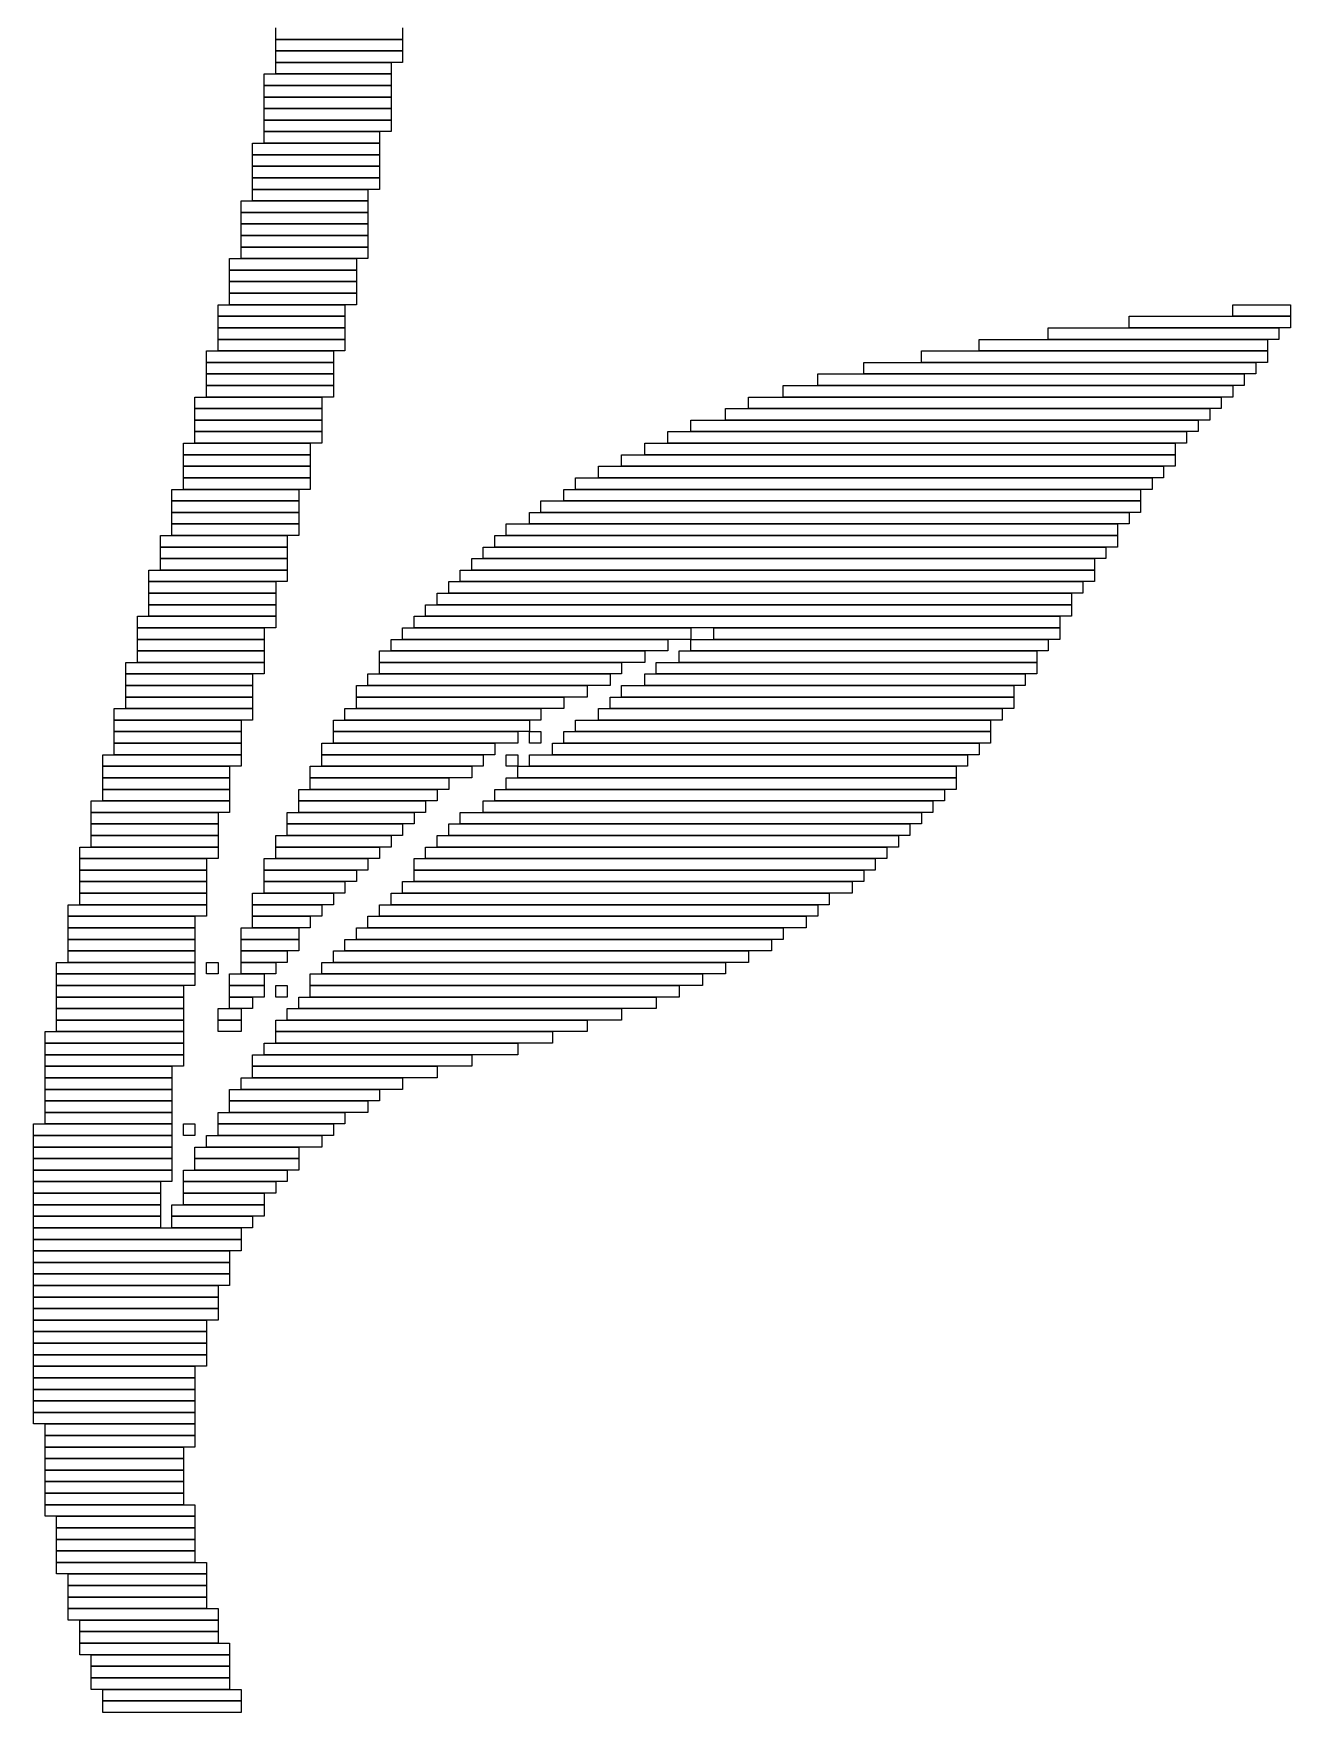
# Model space of a CAD drawing. Extents: x 369 to 655, y 312 to 713.
# Drawn here: x 496 to 605, y 312 to 457.5 of the extents above; entities that cross this region are included whole.
import ezdxf

# ---------------------------------------------------------------- set-up
doc = ezdxf.new("R2010")
doc.units = 0

msp = doc.modelspace()

# ---------------------------------------------------------------- linework, layer by layer
for p, q in [((517, 457), (517, 458)), ((528, 457), (517, 457)), ((517, 457), (528, 457)), ((517, 456), (517, 457)), ((528, 458), (528, 457)), ((528, 457), (528, 456)), ((528, 456), (517, 456)), ((517, 456), (528, 456)), ((517, 455), (517, 456)), ((528, 456), (528, 455)), ((516, 454), (527, 454)), ((516, 453), (516, 454)), ((528, 455), (517, 455)), ((517, 455), (527, 455)), ((517, 454), (517, 455)), ((527, 454), (517, 454)), ((527, 455), (527, 454)), ((527, 454), (527, 453)), ((527, 453), (516, 453)), ((516, 453), (527, 453)), ((516, 452), (516, 453)), ((527, 453), (527, 452)), ((527, 452), (516, 452)), ((516, 452), (527, 452)), ((516, 451), (516, 452)), ((527, 452), (527, 451)), ((527, 451), (516, 451)), ((516, 451), (527, 451)), ((516, 450), (516, 451)), ((527, 450), (516, 450)), ((516, 450), (527, 450)), ((516, 449), (516, 450)), ((527, 451), (527, 450)), ((527, 450), (527, 449)), ((527, 449), (516, 449)), ((516, 449), (526, 449)), ((516, 448), (516, 449)), ((526, 449), (526, 448)), ((515, 448), (526, 448)), ((515, 447), (515, 448)), ((526, 447), (515, 447)), ((515, 447), (526, 447)), ((515, 446), (515, 447)), ((526, 448), (516, 448)), ((526, 448), (526, 447)), ((526, 447), (526, 446)), ((526, 446), (515, 446)), ((515, 446), (526, 446)), ((515, 445), (515, 446)), ((526, 446), (526, 445)), ((526, 445), (515, 445)), ((515, 445), (526, 445)), ((515, 444), (515, 445)), ((526, 444), (515, 444)), ((515, 444), (525, 444)), ((515, 443), (515, 444)), ((525, 444), (525, 443)), ((526, 445), (526, 444)), ((514, 443), (525, 443)), ((514, 442), (514, 443)), ((525, 443), (515, 443)), ((525, 443), (525, 442)), ((525, 442), (514, 442)), ((514, 442), (525, 442)), ((514, 441), (514, 442)), ((525, 441), (514, 441)), ((514, 441), (525, 441)), ((514, 440), (514, 441)), ((525, 442), (525, 441)), ((525, 441), (525, 440)), ((525, 440), (514, 440)), ((514, 440), (525, 440)), ((514, 439), (514, 440)), ((525, 440), (525, 439)), ((513, 438), (524, 438)), ((513, 437), (513, 438)), ((525, 439), (514, 439)), ((514, 439), (525, 439)), ((514, 438), (514, 439)), ((525, 438), (514, 438)), ((524, 438), (524, 437)), ((525, 439), (525, 438)), ((524, 437), (513, 437)), ((513, 437), (524, 437)), ((513, 436), (513, 437)), ((524, 437), (524, 436)), ((524, 436), (513, 436)), ((513, 436), (524, 436)), ((513, 435), (513, 436)), ((524, 436), (524, 435)), ((512, 434), (523, 434)), ((512, 433), (512, 434)), ((524, 435), (513, 435)), ((513, 435), (524, 435)), ((513, 434), (513, 435)), ((524, 434), (513, 434)), ((523, 434), (523, 433)), ((524, 435), (524, 434)), ((600, 434), (605, 434)), ((600, 433), (600, 434)), ((605, 434), (605, 433)), ((523, 433), (512, 433)), ((512, 433), (523, 433)), ((512, 432), (512, 433)), ((523, 433), (523, 432)), ((591, 433), (605, 433)), ((591, 432), (591, 433)), ((605, 433), (600, 433)), ((605, 433), (605, 432)), ((523, 432), (512, 432)), ((512, 432), (523, 432)), ((512, 431), (512, 432)), ((523, 431), (512, 431)), ((512, 431), (523, 431)), ((512, 430), (512, 431)), ((523, 432), (523, 431)), ((523, 431), (523, 430)), ((578, 431), (603, 431)), ((578, 430), (578, 431)), ((584, 432), (604, 432)), ((584, 431), (584, 432)), ((604, 431), (584, 431)), ((605, 432), (591, 432)), ((603, 431), (603, 430)), ((604, 432), (604, 431)), ((511, 430), (522, 430)), ((511, 429), (511, 430)), ((523, 430), (512, 430)), ((522, 430), (522, 429)), ((573, 430), (603, 430)), ((573, 429), (573, 430)), ((603, 430), (578, 430)), ((603, 430), (603, 429)), ((522, 429), (511, 429)), ((511, 429), (522, 429)), ((511, 428), (511, 429)), ((522, 428), (511, 428)), ((511, 428), (522, 428)), ((511, 427), (511, 428)), ((522, 429), (522, 428)), ((522, 428), (522, 427)), ((564, 428), (601, 428)), ((564, 427), (564, 428)), ((568, 429), (602, 429)), ((568, 428), (568, 429)), ((602, 428), (568, 428)), ((603, 429), (573, 429)), ((601, 428), (601, 427)), ((602, 429), (602, 428)), ((522, 427), (511, 427)), ((511, 427), (522, 427)), ((511, 426), (511, 427)), ((522, 427), (522, 426)), ((561, 427), (600, 427)), ((561, 426), (561, 427)), ((601, 427), (564, 427)), ((600, 427), (600, 426)), ((510, 426), (521, 426)), ((510, 425), (510, 426)), ((521, 425), (510, 425)), ((510, 425), (521, 425)), ((510, 424), (510, 425)), ((522, 426), (511, 426)), ((521, 426), (521, 425)), ((521, 425), (521, 424)), ((556, 425), (598, 425)), ((556, 424), (556, 425)), ((558, 426), (599, 426)), ((558, 425), (558, 426)), ((599, 425), (558, 425)), ((600, 426), (561, 426)), ((598, 425), (598, 424)), ((599, 426), (599, 425)), ((521, 424), (510, 424)), ((510, 424), (521, 424)), ((510, 423), (510, 424)), ((521, 424), (521, 423)), ((553, 424), (597, 424)), ((553, 423), (553, 424)), ((598, 424), (556, 424)), ((597, 424), (597, 423)), ((509, 422), (520, 422)), ((509, 421), (509, 422)), ((521, 423), (510, 423)), ((510, 423), (521, 423)), ((510, 422), (510, 423)), ((521, 422), (510, 422)), ((520, 422), (520, 421)), ((521, 423), (521, 422)), ((549, 422), (595, 422)), ((549, 421), (549, 422)), ((551, 423), (596, 423)), ((551, 422), (551, 423)), ((596, 422), (551, 422)), ((597, 423), (553, 423)), ((595, 422), (595, 421)), ((596, 423), (596, 422)), ((520, 421), (509, 421)), ((509, 421), (520, 421)), ((509, 420), (509, 421)), ((520, 421), (520, 420)), ((547, 421), (595, 421)), ((547, 420), (547, 421)), ((595, 421), (549, 421)), ((595, 421), (595, 420)), ((520, 420), (509, 420)), ((509, 420), (520, 420)), ((509, 419), (509, 420)), ((520, 420), (520, 419)), ((545, 420), (594, 420)), ((545, 419), (545, 420)), ((595, 420), (547, 420)), ((594, 420), (594, 419)), ((508, 418), (519, 418)), ((508, 417), (508, 418)), ((520, 419), (509, 419)), ((509, 419), (520, 419)), ((509, 418), (509, 419)), ((520, 418), (509, 418)), ((519, 418), (519, 417)), ((520, 419), (520, 418)), ((542, 418), (592, 418)), ((542, 417), (542, 418)), ((543, 419), (593, 419)), ((543, 418), (543, 419)), ((593, 418), (543, 418)), ((594, 419), (545, 419)), ((592, 418), (592, 417)), ((593, 419), (593, 418)), ((519, 417), (508, 417)), ((508, 417), (519, 417)), ((508, 416), (508, 417)), ((519, 417), (519, 416)), ((540, 417), (592, 417)), ((540, 416), (540, 417)), ((592, 417), (542, 417)), ((592, 417), (592, 416)), ((519, 416), (508, 416)), ((508, 416), (519, 416)), ((508, 415), (508, 416)), ((519, 415), (508, 415)), ((508, 415), (519, 415)), ((508, 414), (508, 415)), ((519, 416), (519, 415)), ((519, 415), (519, 414)), ((537, 415), (590, 415)), ((537, 414), (537, 415)), ((539, 416), (591, 416)), ((539, 415), (539, 416)), ((591, 415), (539, 415)), ((592, 416), (540, 416)), ((590, 415), (590, 414)), ((591, 416), (591, 415)), ((507, 414), (518, 414)), ((507, 413), (507, 414)), ((519, 414), (508, 414)), ((518, 414), (518, 413)), ((536, 414), (590, 414)), ((536, 413), (536, 414)), ((590, 414), (537, 414)), ((590, 414), (590, 413)), ((518, 413), (507, 413)), ((507, 413), (518, 413)), ((507, 412), (507, 413)), ((518, 412), (507, 412)), ((507, 412), (518, 412)), ((507, 411), (507, 412)), ((518, 413), (518, 412)), ((518, 412), (518, 411)), ((534, 412), (588, 412)), ((534, 411), (534, 412)), ((535, 413), (589, 413)), ((535, 412), (535, 413)), ((589, 412), (535, 412)), ((590, 413), (536, 413)), ((588, 412), (588, 411)), ((589, 413), (589, 412)), ((506, 411), (518, 411)), ((506, 410), (506, 411)), ((518, 411), (507, 411)), ((518, 411), (518, 410)), ((533, 411), (588, 411)), ((533, 410), (533, 411)), ((588, 411), (534, 411)), ((588, 411), (588, 410)), ((518, 410), (506, 410)), ((506, 410), (517, 410)), ((506, 409), (506, 410)), ((517, 409), (506, 409)), ((506, 409), (517, 409)), ((506, 408), (506, 409)), ((517, 410), (517, 409)), ((517, 409), (517, 408)), ((531, 409), (586, 409)), ((531, 408), (531, 409)), ((532, 410), (587, 410)), ((532, 409), (532, 410)), ((587, 409), (532, 409)), ((588, 410), (533, 410)), ((586, 409), (586, 408)), ((587, 410), (587, 409)), ((517, 408), (506, 408)), ((506, 408), (517, 408)), ((506, 407), (506, 408)), ((517, 408), (517, 407)), ((530, 408), (586, 408)), ((530, 407), (530, 408)), ((586, 408), (531, 408)), ((586, 408), (586, 407)), ((505, 407), (517, 407)), ((505, 406), (505, 407)), ((517, 406), (505, 406)), ((505, 406), (516, 406)), ((505, 405), (505, 406)), ((517, 407), (506, 407)), ((516, 406), (516, 405)), ((517, 407), (517, 406)), ((528, 406), (553, 406)), ((528, 405), (528, 406)), ((529, 407), (585, 407)), ((529, 406), (529, 407)), ((585, 406), (529, 406)), ((586, 407), (530, 407)), ((553, 406), (553, 405)), ((555, 406), (585, 406)), ((555, 405), (555, 406)), ((585, 407), (585, 406)), ((585, 406), (585, 405)), ((516, 405), (505, 405)), ((505, 405), (516, 405)), ((505, 404), (505, 405)), ((516, 405), (516, 404)), ((527, 405), (551, 405)), ((527, 404), (527, 405)), ((553, 405), (528, 405)), ((551, 405), (551, 404)), ((553, 405), (584, 405)), ((553, 404), (553, 405)), ((585, 405), (555, 405)), ((584, 405), (584, 404)), ((516, 404), (505, 404)), ((505, 404), (516, 404)), ((505, 403), (505, 404)), ((516, 404), (516, 403)), ((526, 404), (549, 404)), ((526, 403), (526, 404)), ((551, 404), (527, 404)), ((549, 404), (549, 403)), ((552, 404), (583, 404)), ((552, 403), (552, 404)), ((584, 404), (553, 404)), ((583, 404), (583, 403)), ((504, 403), (516, 403)), ((504, 402), (504, 403)), ((516, 402), (504, 402)), ((504, 402), (515, 402)), ((504, 401), (504, 402)), ((516, 403), (505, 403)), ((515, 402), (515, 401)), ((516, 403), (516, 402)), ((525, 402), (546, 402)), ((525, 401), (525, 402)), ((549, 403), (526, 403)), ((526, 403), (547, 403)), ((526, 402), (526, 403)), ((547, 402), (526, 402)), ((546, 402), (546, 401)), ((547, 403), (547, 402)), ((549, 402), (582, 402)), ((549, 401), (549, 402)), ((550, 403), (583, 403)), ((550, 402), (550, 403)), ((583, 402), (550, 402)), ((583, 403), (552, 403)), ((582, 402), (582, 401)), ((583, 403), (583, 402)), ((515, 401), (504, 401)), ((504, 401), (515, 401)), ((504, 400), (504, 401)), ((515, 401), (515, 400)), ((524, 401), (544, 401)), ((524, 400), (524, 401)), ((546, 401), (525, 401)), ((544, 401), (544, 400)), ((547, 401), (581, 401)), ((547, 400), (547, 401)), ((582, 401), (549, 401)), ((581, 401), (581, 400)), ((503, 399), (515, 399)), ((503, 398), (503, 399)), ((515, 400), (504, 400)), ((504, 400), (515, 400)), ((504, 399), (504, 400)), ((515, 399), (504, 399)), ((515, 400), (515, 399)), ((515, 399), (515, 398)), ((523, 399), (540, 399)), ((523, 398), (523, 399)), ((544, 400), (524, 400)), ((524, 400), (542, 400)), ((524, 399), (524, 400)), ((542, 399), (524, 399)), ((540, 399), (540, 398)), ((542, 400), (542, 399)), ((545, 399), (580, 399)), ((545, 398), (545, 399)), ((546, 400), (581, 400)), ((546, 399), (546, 400)), ((581, 399), (546, 399)), ((581, 400), (547, 400)), ((580, 399), (580, 398)), ((581, 400), (581, 399)), ((515, 398), (503, 398)), ((503, 398), (514, 398)), ((503, 397), (503, 398)), ((514, 398), (514, 397)), ((522, 398), (539, 398)), ((522, 397), (522, 398)), ((540, 398), (523, 398)), ((539, 398), (539, 397)), ((543, 398), (579, 398)), ((543, 397), (543, 398)), ((580, 398), (545, 398)), ((579, 398), (579, 397)), ((514, 397), (503, 397)), ((503, 397), (514, 397)), ((503, 396), (503, 397)), ((514, 396), (503, 396)), ((503, 396), (514, 396)), ((503, 395), (503, 396)), ((514, 397), (514, 396)), ((514, 396), (514, 395)), ((521, 396), (536, 396)), ((521, 395), (521, 396)), ((539, 397), (522, 397)), ((522, 397), (538, 397)), ((522, 396), (522, 397)), ((538, 396), (522, 396)), ((536, 396), (536, 395)), ((538, 397), (538, 396)), ((539, 397), (540, 397)), ((539, 396), (539, 397)), ((540, 396), (539, 396)), ((540, 397), (540, 396)), ((541, 396), (578, 396)), ((541, 395), (541, 396)), ((542, 397), (579, 397)), ((542, 396), (542, 397)), ((579, 396), (542, 396)), ((579, 397), (543, 397)), ((578, 396), (578, 395)), ((579, 397), (579, 396)), ((502, 395), (514, 395)), ((502, 394), (502, 395)), ((514, 395), (503, 395)), ((514, 395), (514, 394)), ((536, 395), (521, 395)), ((521, 395), (535, 395)), ((521, 394), (521, 395)), ((535, 395), (535, 394)), ((537, 395), (538, 395)), ((537, 394), (537, 395)), ((538, 395), (538, 394)), ((539, 395), (577, 395)), ((539, 394), (539, 395)), ((578, 395), (541, 395)), ((577, 395), (577, 394)), ((514, 394), (502, 394)), ((502, 394), (513, 394)), ((502, 393), (502, 394)), ((513, 393), (502, 393)), ((502, 393), (513, 393)), ((502, 392), (502, 393)), ((513, 394), (513, 393)), ((513, 393), (513, 392)), ((520, 394), (534, 394)), ((520, 393), (520, 394)), ((534, 393), (520, 393)), ((520, 393), (532, 393)), ((520, 392), (520, 393)), ((535, 394), (521, 394)), ((532, 393), (532, 392)), ((534, 394), (534, 393)), ((538, 394), (537, 394)), ((537, 393), (576, 393)), ((537, 392), (537, 393)), ((538, 394), (576, 394)), ((538, 393), (538, 394)), ((576, 393), (538, 393)), ((577, 394), (539, 394)), ((576, 394), (576, 393)), ((576, 393), (576, 392)), ((513, 392), (502, 392)), ((502, 392), (513, 392)), ((502, 391), (502, 392)), ((513, 392), (513, 391)), ((519, 392), (531, 392)), ((519, 391), (519, 392)), ((532, 392), (520, 392)), ((531, 392), (531, 391)), ((536, 392), (575, 392)), ((536, 391), (536, 392)), ((576, 392), (537, 392)), ((575, 392), (575, 391)), ((501, 391), (513, 391)), ((501, 390), (501, 391)), ((513, 390), (501, 390)), ((501, 390), (512, 390)), ((501, 389), (501, 390)), ((513, 391), (502, 391)), ((512, 390), (512, 389)), ((513, 391), (513, 390)), ((518, 390), (529, 390)), ((518, 389), (518, 390)), ((531, 391), (519, 391)), ((519, 391), (530, 391)), ((519, 390), (519, 391)), ((530, 390), (519, 390)), ((529, 390), (529, 389)), ((530, 391), (530, 390)), ((533, 390), (573, 390)), ((533, 389), (533, 390)), ((535, 391), (574, 391)), ((535, 390), (535, 391)), ((574, 390), (535, 390)), ((575, 391), (536, 391)), ((573, 390), (573, 389)), ((574, 391), (574, 390)), ((512, 389), (501, 389)), ((501, 389), (512, 389)), ((501, 388), (501, 389)), ((512, 389), (512, 388)), ((529, 389), (518, 389)), ((518, 389), (528, 389)), ((518, 388), (518, 389)), ((528, 389), (528, 388)), ((532, 389), (572, 389)), ((532, 388), (532, 389)), ((573, 389), (533, 389)), ((572, 389), (572, 388)), ((512, 388), (501, 388)), ((501, 388), (512, 388)), ((501, 387), (501, 388)), ((512, 388), (512, 387)), ((517, 388), (527, 388)), ((517, 387), (517, 388)), ((528, 388), (518, 388)), ((527, 388), (527, 387)), ((531, 388), (571, 388)), ((531, 387), (531, 388)), ((572, 388), (532, 388)), ((571, 388), (571, 387)), ((500, 387), (512, 387)), ((500, 386), (500, 387)), ((512, 386), (500, 386)), ((500, 386), (511, 386)), ((500, 385), (500, 386)), ((512, 387), (501, 387)), ((511, 386), (511, 385)), ((512, 387), (512, 386)), ((516, 386), (525, 386)), ((516, 385), (516, 386)), ((527, 387), (517, 387)), ((517, 387), (526, 387)), ((517, 386), (517, 387)), ((526, 386), (517, 386)), ((525, 386), (525, 385)), ((526, 387), (526, 386)), ((529, 386), (569, 386)), ((529, 385), (529, 386)), ((530, 387), (570, 387)), ((530, 386), (530, 387)), ((570, 386), (530, 386)), ((571, 387), (531, 387)), ((569, 386), (569, 385)), ((570, 387), (570, 386)), ((511, 385), (500, 385)), ((500, 385), (511, 385)), ((500, 384), (500, 385)), ((511, 385), (511, 384)), ((525, 385), (516, 385)), ((516, 385), (524, 385)), ((516, 384), (516, 385)), ((524, 385), (524, 384)), ((569, 385), (529, 385)), ((529, 385), (568, 385)), ((529, 384), (529, 385)), ((568, 385), (568, 384)), ((511, 384), (500, 384)), ((500, 384), (511, 384)), ((500, 383), (500, 384)), ((511, 383), (500, 383)), ((500, 383), (511, 383)), ((500, 382), (500, 383)), ((511, 384), (511, 383)), ((511, 383), (511, 382)), ((515, 383), (522, 383)), ((515, 382), (515, 383)), ((524, 384), (516, 384)), ((516, 384), (523, 384)), ((516, 383), (516, 384)), ((523, 383), (516, 383)), ((522, 383), (522, 382)), ((523, 384), (523, 383)), ((527, 383), (565, 383)), ((527, 382), (527, 383)), ((528, 384), (567, 384)), ((528, 383), (528, 384)), ((567, 383), (528, 383)), ((568, 384), (529, 384)), ((565, 383), (565, 382)), ((567, 384), (567, 383)), ((499, 382), (511, 382)), ((499, 381), (499, 382)), ((511, 382), (500, 382)), ((511, 382), (511, 381)), ((522, 382), (515, 382)), ((515, 382), (521, 382)), ((515, 381), (515, 382)), ((521, 382), (521, 381)), ((526, 382), (564, 382)), ((526, 381), (526, 382)), ((565, 382), (527, 382)), ((564, 382), (564, 381)), ((511, 381), (499, 381)), ((499, 381), (510, 381)), ((499, 380), (499, 381)), ((510, 380), (499, 380)), ((499, 380), (510, 380)), ((499, 379), (499, 380)), ((510, 381), (510, 380)), ((510, 380), (510, 379)), ((514, 380), (519, 380)), ((514, 379), (514, 380)), ((521, 381), (515, 381)), ((515, 381), (520, 381)), ((515, 380), (515, 381)), ((520, 380), (515, 380)), ((519, 380), (519, 379)), ((520, 381), (520, 380)), ((524, 380), (561, 380)), ((524, 379), (524, 380)), ((525, 381), (563, 381)), ((525, 380), (525, 381)), ((563, 380), (525, 380)), ((564, 381), (526, 381)), ((561, 380), (561, 379)), ((563, 381), (563, 380)), ((510, 379), (499, 379)), ((499, 379), (510, 379)), ((499, 378), (499, 379)), ((510, 379), (510, 378)), ((519, 379), (514, 379)), ((514, 379), (519, 379)), ((514, 378), (514, 379)), ((519, 379), (519, 378)), ((523, 379), (560, 379)), ((523, 378), (523, 379)), ((561, 379), (524, 379)), ((560, 379), (560, 378)), ((498, 377), (510, 377)), ((498, 376), (498, 377)), ((510, 378), (499, 378)), ((499, 378), (510, 378)), ((499, 377), (499, 378)), ((510, 377), (499, 377)), ((510, 378), (510, 377)), ((510, 377), (510, 376)), ((511, 377), (512, 377)), ((511, 376), (511, 377)), ((512, 377), (512, 376)), ((519, 378), (514, 378)), ((514, 378), (518, 378)), ((514, 377), (514, 378)), ((518, 377), (514, 377)), ((514, 377), (517, 377)), ((514, 376), (514, 377)), ((517, 377), (517, 376)), ((518, 378), (518, 377)), ((521, 377), (556, 377)), ((521, 376), (521, 377)), ((522, 378), (558, 378)), ((522, 377), (522, 378)), ((558, 377), (522, 377)), ((560, 378), (523, 378)), ((556, 377), (556, 376)), ((558, 378), (558, 377)), ((510, 376), (498, 376)), ((498, 376), (510, 376)), ((498, 375), (498, 376)), ((510, 376), (510, 375)), ((512, 376), (511, 376)), ((513, 376), (516, 376)), ((513, 375), (513, 376)), ((517, 376), (514, 376)), ((516, 376), (516, 375)), ((520, 376), (554, 376)), ((520, 375), (520, 376)), ((556, 376), (521, 376)), ((554, 376), (554, 375)), ((510, 375), (498, 375)), ((498, 375), (509, 375)), ((498, 374), (498, 375)), ((509, 374), (498, 374)), ((498, 374), (509, 374)), ((498, 373), (498, 374)), ((509, 375), (509, 374)), ((509, 374), (509, 373)), ((516, 375), (513, 375)), ((513, 375), (516, 375)), ((513, 374), (513, 375)), ((516, 374), (513, 374)), ((513, 374), (515, 374)), ((513, 373), (513, 374)), ((515, 374), (515, 373)), ((516, 375), (516, 374)), ((517, 375), (518, 375)), ((517, 374), (517, 375)), ((518, 374), (517, 374)), ((518, 375), (518, 374)), ((519, 374), (550, 374)), ((519, 373), (519, 374)), ((554, 375), (520, 375)), ((520, 375), (552, 375)), ((520, 374), (520, 375)), ((552, 374), (520, 374)), ((550, 374), (550, 373)), ((552, 375), (552, 374)), ((509, 373), (498, 373)), ((498, 373), (509, 373)), ((498, 372), (498, 373)), ((509, 373), (509, 372)), ((512, 373), (514, 373)), ((512, 372), (512, 373)), ((515, 373), (513, 373)), ((514, 373), (514, 372)), ((518, 373), (547, 373)), ((518, 372), (518, 373)), ((550, 373), (519, 373)), ((547, 373), (547, 372)), ((509, 372), (498, 372)), ((498, 372), (509, 372)), ((498, 371), (498, 372)), ((509, 372), (509, 371)), ((514, 372), (512, 372)), ((512, 372), (514, 372)), ((512, 371), (512, 372)), ((514, 372), (514, 371)), ((517, 372), (544, 372)), ((517, 371), (517, 372)), ((547, 372), (518, 372)), ((544, 372), (544, 371)), ((497, 371), (509, 371)), ((497, 370), (497, 371)), ((509, 370), (497, 370)), ((497, 370), (509, 370)), ((497, 369), (497, 370)), ((509, 371), (498, 371)), ((509, 371), (509, 370)), ((509, 370), (509, 369)), ((514, 371), (512, 371)), ((516, 370), (538, 370)), ((516, 369), (516, 370)), ((544, 371), (517, 371)), ((517, 371), (541, 371)), ((517, 370), (517, 371)), ((541, 370), (517, 370)), ((538, 370), (538, 369)), ((541, 371), (541, 370)), ((509, 369), (497, 369)), ((497, 369), (509, 369)), ((497, 368), (497, 369)), ((509, 369), (509, 368)), ((515, 369), (534, 369)), ((515, 368), (515, 369)), ((538, 369), (516, 369)), ((534, 369), (534, 368)), ((509, 368), (497, 368)), ((497, 368), (508, 368)), ((497, 367), (497, 368)), ((508, 367), (497, 367)), ((497, 367), (508, 367)), ((497, 366), (497, 367)), ((508, 368), (508, 367)), ((508, 367), (508, 366)), ((514, 367), (528, 367)), ((514, 366), (514, 367)), ((534, 368), (515, 368)), ((515, 368), (531, 368)), ((515, 367), (515, 368)), ((531, 367), (515, 367)), ((528, 367), (528, 366)), ((531, 368), (531, 367)), ((508, 366), (497, 366)), ((497, 366), (508, 366)), ((497, 365), (497, 366)), ((508, 366), (508, 365)), ((513, 366), (526, 366)), ((513, 365), (513, 366)), ((528, 366), (514, 366)), ((526, 366), (526, 365)), ((508, 365), (497, 365)), ((497, 365), (508, 365)), ((497, 364), (497, 365)), ((508, 364), (497, 364)), ((497, 364), (508, 364)), ((497, 363), (497, 364)), ((508, 365), (508, 364)), ((508, 364), (508, 363)), ((512, 364), (523, 364)), ((512, 363), (512, 364)), ((526, 365), (513, 365)), ((513, 365), (525, 365)), ((513, 364), (513, 365)), ((525, 364), (513, 364)), ((523, 364), (523, 363)), ((525, 365), (525, 364)), ((496, 363), (508, 363)), ((496, 362), (496, 363)), ((508, 363), (497, 363)), ((508, 363), (508, 362)), ((509, 363), (510, 363)), ((509, 362), (509, 363)), ((510, 363), (510, 362)), ((523, 363), (512, 363)), ((512, 363), (522, 363)), ((512, 362), (512, 363)), ((522, 363), (522, 362)), ((508, 362), (496, 362)), ((496, 362), (508, 362)), ((496, 361), (496, 362)), ((508, 361), (496, 361)), ((496, 361), (508, 361)), ((496, 360), (496, 361)), ((508, 362), (508, 361)), ((508, 361), (508, 360)), ((510, 362), (509, 362)), ((510, 361), (519, 361)), ((510, 360), (510, 361)), ((511, 362), (521, 362)), ((511, 361), (511, 362)), ((521, 361), (511, 361)), ((522, 362), (512, 362)), ((519, 361), (519, 360)), ((521, 362), (521, 361)), ((508, 360), (496, 360)), ((496, 360), (508, 360)), ((496, 359), (496, 360)), ((508, 360), (508, 359)), ((519, 360), (510, 360)), ((510, 360), (519, 360)), ((510, 359), (510, 360)), ((519, 360), (519, 359)), ((508, 359), (496, 359)), ((496, 359), (508, 359)), ((496, 358), (496, 359)), ((508, 358), (496, 358)), ((496, 358), (507, 358)), ((496, 357), (496, 358)), ((507, 358), (507, 357)), ((508, 359), (508, 358)), ((509, 359), (518, 359)), ((509, 358), (509, 359)), ((518, 358), (509, 358)), ((509, 358), (517, 358)), ((509, 357), (509, 358)), ((519, 359), (510, 359)), ((517, 358), (517, 357)), ((518, 359), (518, 358)), ((507, 357), (496, 357)), ((496, 357), (507, 357)), ((496, 356), (496, 357)), ((507, 357), (507, 356)), ((517, 357), (509, 357)), ((509, 357), (516, 357)), ((509, 356), (509, 357)), ((516, 357), (516, 356)), ((507, 356), (496, 356)), ((496, 356), (507, 356)), ((496, 355), (496, 356)), ((507, 356), (507, 355)), ((508, 356), (516, 356)), ((508, 355), (508, 356)), ((516, 356), (509, 356)), ((516, 356), (516, 355)), ((507, 355), (496, 355)), ((496, 355), (507, 355)), ((496, 354), (496, 355)), ((507, 354), (496, 354)), ((496, 354), (514, 354)), ((496, 353), (496, 354)), ((507, 355), (507, 354)), ((516, 355), (508, 355)), ((508, 355), (515, 355)), ((508, 354), (508, 355)), ((515, 354), (508, 354)), ((514, 354), (514, 353)), ((515, 355), (515, 354)), ((514, 353), (496, 353)), ((496, 353), (514, 353)), ((496, 352), (496, 353)), ((514, 353), (514, 352)), ((514, 352), (496, 352)), ((496, 352), (513, 352)), ((496, 351), (496, 352)), ((513, 351), (496, 351)), ((496, 351), (513, 351)), ((496, 350), (496, 351)), ((513, 352), (513, 351)), ((513, 351), (513, 350)), ((513, 350), (496, 350)), ((496, 350), (513, 350)), ((496, 349), (496, 350)), ((513, 350), (513, 349)), ((513, 349), (496, 349)), ((496, 349), (512, 349)), ((496, 348), (496, 349)), ((512, 348), (496, 348)), ((496, 348), (512, 348)), ((496, 347), (496, 348)), ((512, 349), (512, 348)), ((512, 348), (512, 347)), ((512, 347), (496, 347)), ((496, 347), (512, 347)), ((496, 346), (496, 347)), ((512, 347), (512, 346)), ((512, 346), (496, 346)), ((496, 346), (511, 346)), ((496, 345), (496, 346)), ((511, 345), (496, 345)), ((496, 345), (511, 345)), ((496, 344), (496, 345)), ((511, 346), (511, 345)), ((511, 345), (511, 344)), ((511, 344), (496, 344)), ((496, 344), (511, 344)), ((496, 343), (496, 344)), ((511, 344), (511, 343)), ((511, 343), (496, 343)), ((496, 343), (511, 343)), ((496, 342), (496, 343)), ((511, 342), (496, 342)), ((496, 342), (510, 342)), ((496, 341), (496, 342)), ((510, 342), (510, 341)), ((511, 343), (511, 342)), ((510, 341), (496, 341)), ((496, 341), (510, 341)), ((496, 340), (496, 341)), ((510, 341), (510, 340)), ((510, 340), (496, 340)), ((496, 340), (510, 340)), ((496, 339), (496, 340)), ((510, 340), (510, 339)), ((510, 339), (496, 339)), ((496, 339), (510, 339)), ((496, 338), (496, 339)), ((510, 338), (496, 338)), ((496, 338), (510, 338)), ((496, 337), (496, 338)), ((510, 339), (510, 338)), ((510, 338), (510, 337)), ((510, 337), (496, 337)), ((497, 337), (510, 337)), ((497, 336), (497, 337)), ((510, 337), (510, 336)), ((510, 336), (497, 336)), ((497, 336), (510, 336)), ((497, 335), (497, 336)), ((510, 335), (497, 335)), ((497, 335), (509, 335)), ((497, 334), (497, 335)), ((509, 335), (509, 334)), ((510, 336), (510, 335)), ((509, 334), (497, 334)), ((497, 334), (509, 334)), ((497, 333), (497, 334)), ((509, 334), (509, 333)), ((509, 333), (497, 333)), ((497, 333), (509, 333)), ((497, 332), (497, 333)), ((509, 332), (497, 332)), ((497, 332), (509, 332)), ((497, 331), (497, 332)), ((509, 333), (509, 332)), ((509, 332), (509, 331)), ((509, 331), (497, 331)), ((497, 331), (509, 331)), ((497, 330), (497, 331)), ((509, 331), (509, 330)), ((509, 330), (497, 330)), ((497, 330), (510, 330)), ((497, 329), (497, 330)), ((510, 329), (497, 329)), ((498, 329), (510, 329)), ((498, 328), (498, 329)), ((510, 330), (510, 329)), ((510, 329), (510, 328)), ((510, 328), (498, 328)), ((498, 328), (510, 328)), ((498, 327), (498, 328)), ((510, 328), (510, 327)), ((510, 327), (498, 327)), ((498, 327), (510, 327)), ((498, 326), (498, 327)), ((510, 326), (498, 326)), ((498, 326), (510, 326)), ((498, 325), (498, 326)), ((510, 327), (510, 326)), ((510, 326), (510, 325)), ((510, 325), (498, 325)), ((498, 325), (511, 325)), ((498, 324), (498, 325)), ((511, 325), (511, 324)), ((511, 324), (498, 324)), ((499, 324), (511, 324)), ((499, 323), (499, 324)), ((511, 324), (511, 323)), ((511, 323), (499, 323)), ((499, 323), (511, 323)), ((499, 322), (499, 323)), ((511, 322), (499, 322)), ((499, 322), (511, 322)), ((499, 321), (499, 322)), ((511, 323), (511, 322)), ((511, 322), (511, 321)), ((511, 321), (499, 321)), ((499, 321), (512, 321)), ((499, 320), (499, 321)), ((512, 321), (512, 320)), ((512, 320), (499, 320)), ((500, 320), (512, 320)), ((500, 319), (500, 320)), ((512, 319), (500, 319)), ((500, 319), (512, 319)), ((500, 318), (500, 319)), ((512, 320), (512, 319)), ((512, 319), (512, 318)), ((512, 318), (500, 318)), ((500, 318), (513, 318)), ((500, 317), (500, 318)), ((513, 318), (513, 317)), ((513, 317), (500, 317)), ((501, 317), (513, 317)), ((501, 316), (501, 317)), ((513, 316), (501, 316)), ((501, 316), (513, 316)), ((501, 315), (501, 316)), ((513, 317), (513, 316)), ((513, 316), (513, 315)), ((513, 315), (501, 315)), ((501, 315), (513, 315)), ((501, 314), (501, 315)), ((513, 315), (513, 314)), ((513, 314), (501, 314)), ((502, 314), (514, 314)), ((502, 313), (502, 314)), ((514, 313), (502, 313)), ((502, 313), (514, 313)), ((502, 312), (502, 313)), ((514, 314), (514, 313)), ((514, 313), (514, 312)), ((514, 312), (502, 312))]:
    msp.add_line(p, q)

doc.saveas('drawing.dxf')
